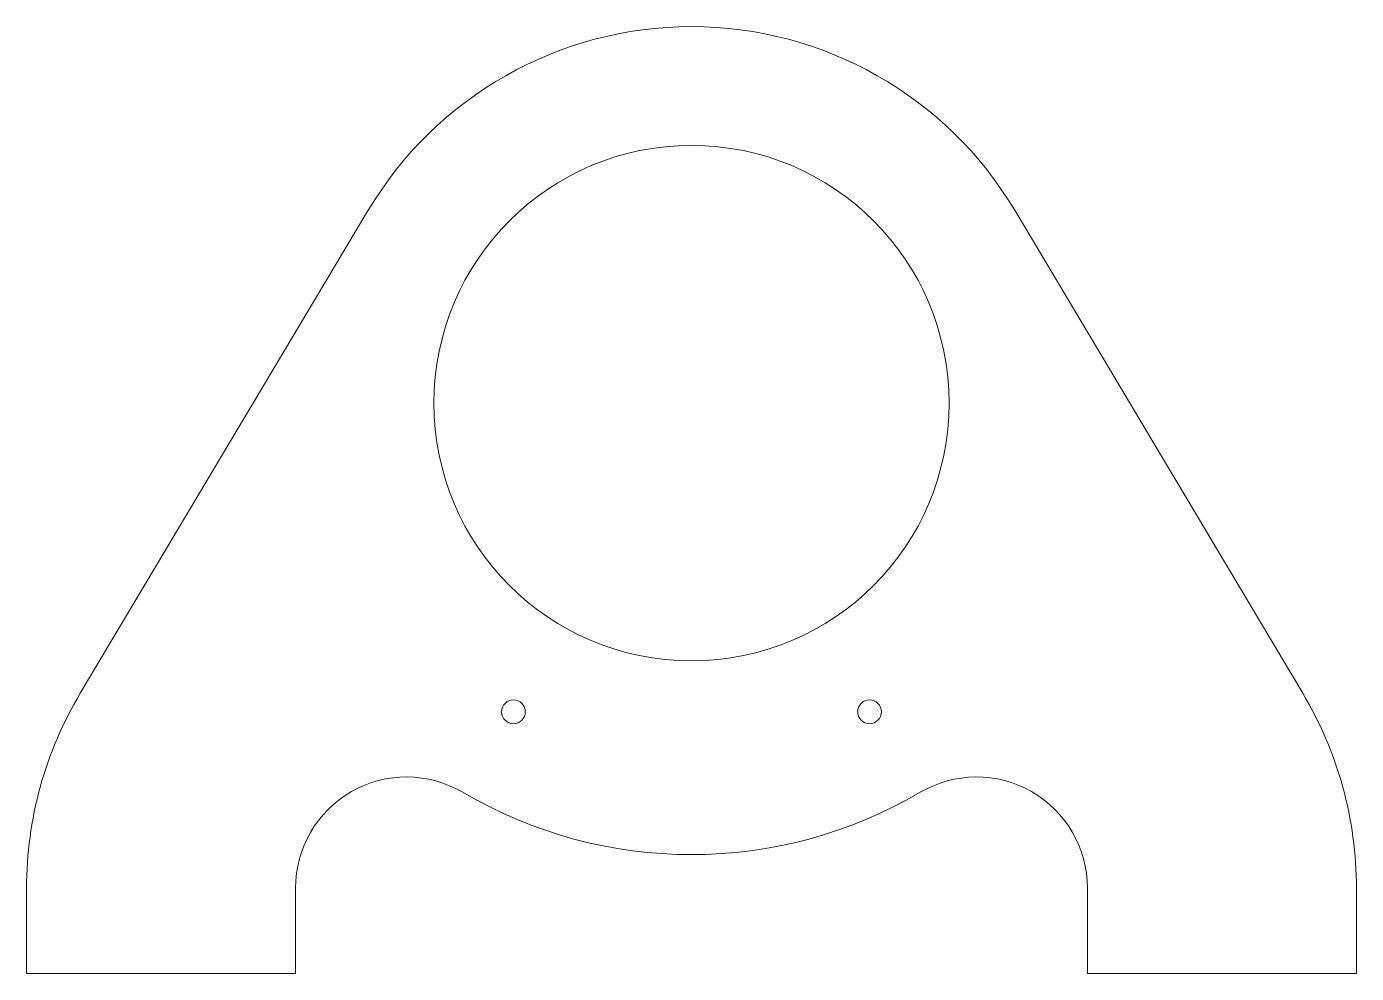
# Model space of a CAD drawing. Header units: inches. Extents: x -3.5 to 3.5, y -3 to 1.98.
import ezdxf

# ---------------------------------------------------------------- set-up
doc = ezdxf.new("R2010")
doc.units = ezdxf.units.IN
doc.header["$MEASUREMENT"] = 0

msp = doc.modelspace()

# ---------------------------------------------------------------- linework, layer by layer
at = {"color": 7, "linetype": 'Continuous', "lineweight": 15}
for p, q in [((-3.2175, -1.5266), (-1.7012, 1.015)), ((1.7012, 1.015), (3.2175, -1.5266)), ((-3.5, -3), (-3.5, -2.5513)), ((-2.0846, -2.5513), (-2.0846, -3)), ((2.0846, -3), (2.0846, -2.5513)), ((3.5, -2.5513), (3.5, -3)), ((-2.0846, -3), (-3.5, -3)), ((3.5, -3), (2.0846, -3))]:
    msp.add_line(p, q, dxfattribs=at)
for centre, radius in [((0, 0), 1.356), ((-0.9375, -1.6238), 0.0625), ((0.9375, -1.6238), 0.0625)]:
    msp.add_circle(centre, radius, dxfattribs=at)
for centre, radius, start, end in [((0, 0), 1.981, 30.82079, 149.17921), ((-1.5, -2.5513), 2, 149.17921, 180), ((1.5, -2.5513), 2, 0, 30.82079), ((-1.5, -2.5513), 0.5846, 59.54704, 180), ((1.5, -2.5513), 0.5846, 0, 120.45296), ((0, 0), 2.375, 239.54704, 300.45296)]:
    msp.add_arc(centre, radius, start, end, dxfattribs=at)

doc.saveas('drawing.dxf')
